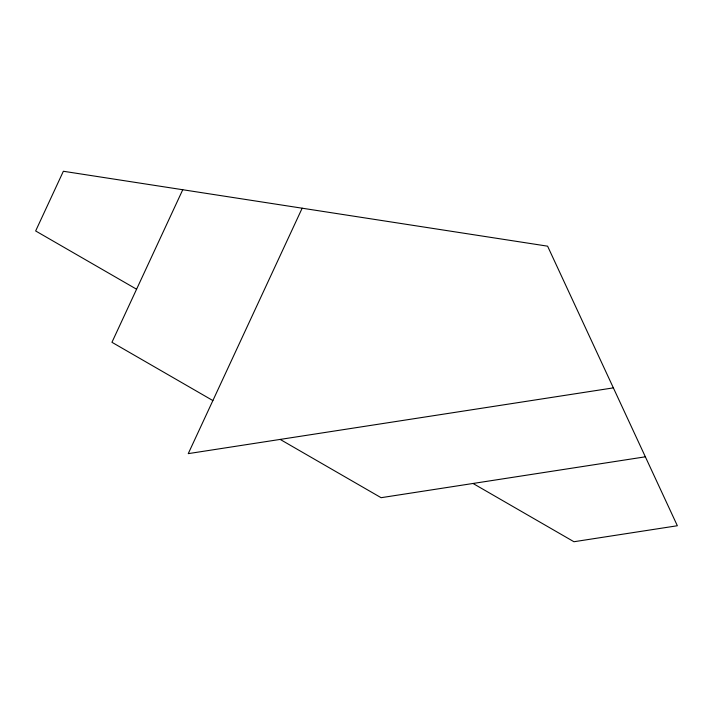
<?xml version="1.0" encoding="UTF-8"?>
<svg xmlns="http://www.w3.org/2000/svg" width="713" height="713" viewBox="0 0 713 713"><rect width="100%" height="100%" fill="white"/><g stroke="black" fill="none" stroke-linecap="round" stroke-linejoin="round"><path stroke-width="1.07" d="M182.76 189.729L111.95 342.293L212.884 400.572M302.16 208.205L188.25 453.637L613.367 387.872M645.354 456.81L381.099 497.692L280.164 439.413M136.584 289.228L35.65 230.959L63.359 171.263L547.602 246.172L677.35 525.748L573.947 541.737L473.013 483.467"/></g></svg>
